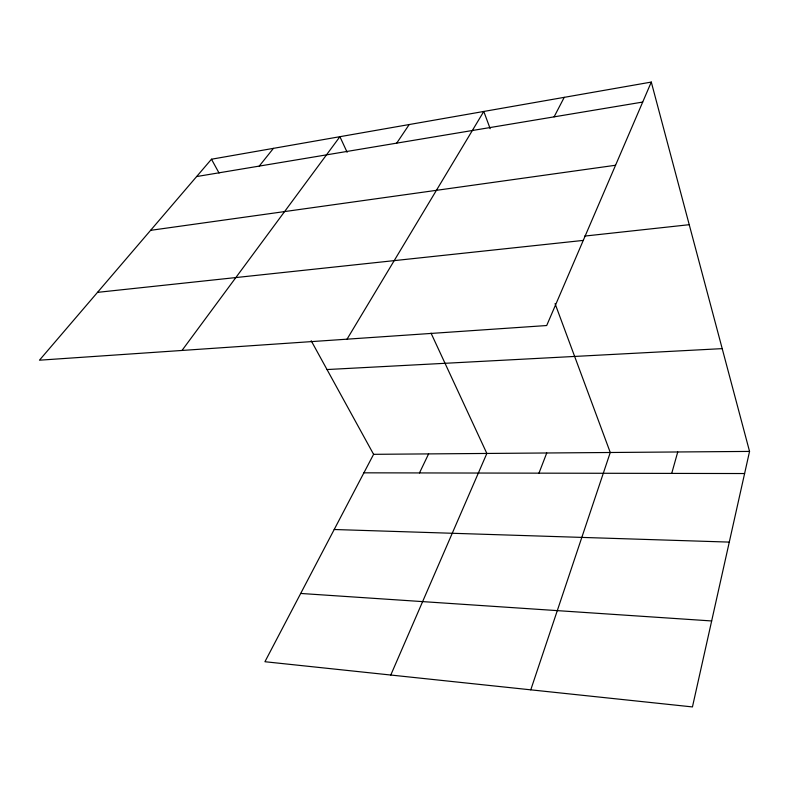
<?xml version="1.0" encoding="UTF-8"?>
<svg xmlns="http://www.w3.org/2000/svg" width="789" height="789" viewBox="0 0 789 789"><rect width="100%" height="100%" fill="white"/><g stroke="black" fill="none" stroke-linecap="round" stroke-linejoin="round"><path stroke-width="1.18" d="M651.29 82.076L546.688 325.532L39.45 360.198L211.472 159.22L651.29 82.076L749.55 451.416L692.446 706.924L264.926 661.724L373.591 454.326L311.182 340.73M671.715 473.41L677.741 451.969M530.77 689.833L610.262 452.491L555.061 303.627M538.966 473.153L546.747 452.985M390.782 675.029L486.852 453.448L431.041 333.145M419.472 472.936L428.605 453.902M554.095 116.861L564.234 97.343M347.032 339.171L483.785 111.456L490.176 128.696M396.699 143.144L409.215 124.534M182.003 350.454L339.911 136.694L347.13 152.257M259.246 166.094L273.438 148.352M196.639 176.549L642.71 102.057M150.6 230.339L615.558 165.256M584.629 236.089L689.231 224.697M97.501 292.364L583.258 240.408M327.021 369.548L722.201 348.63M373.591 454.326L749.55 451.416M363.897 472.828L744.609 473.538M334.201 529.508L729.283 542.102M300.698 593.456L711.658 620.953M211.472 159.22L219.056 173.038"/></g></svg>
